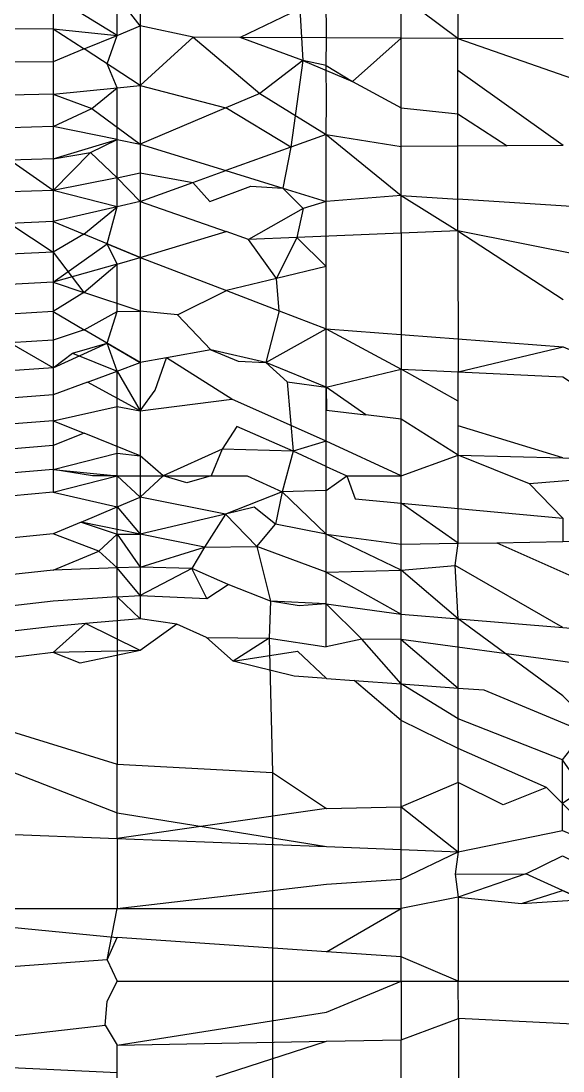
# Model space of a CAD drawing. Header units: inches. Extents: x 17 to 4615, y 5 to 3256.
# Drawn here: x 741.104 to 741.715, y 2588.94 to 2590.124 of the extents above; entities that cross this region are included whole.
import ezdxf

# ---------------------------------------------------------------- set-up
doc = ezdxf.new("R2010")
doc.units = ezdxf.units.IN
doc.header["$MEASUREMENT"] = 0

msp = doc.modelspace()

# ---------------------------------------------------------------- linework, layer by layer
for p, q in [((741.4083, 2590.3226), (741.4216, 2590.0796)), ((741.5964, 2590.2363), (741.5964, 2590.1046)), ((741.2383, 2590.186), (741.2383, 2590.1187)), ((741.1403, 2590.1523), (741.1403, 2590.1153)), ((741.2124, 2590.108), (741.1403, 2590.1523)), ((741.2383, 2590.1187), (741.2124, 2590.1523)), ((741.2124, 2590.108), (741.2124, 2590.1523)), ((741.448, 2590.1523), (741.3509, 2590.1057)), ((741.4482, 2590.1053), (741.448, 2590.1523)), ((741.5324, 2590.1049), (741.5324, 2590.1523)), ((741.5964, 2590.1046), (741.5324, 2590.1523)), ((741.1403, 2590.1153), (741.0916, 2590.115)), ((741.1403, 2590.1153), (741.1403, 2590.0783)), ((741.1403, 2590.1153), (741.2124, 2590.108)), ((741.1403, 2590.1153), (741.1751, 2590.0927)), ((741.2124, 2590.108), (741.2383, 2590.1187)), ((741.2383, 2590.1187), (741.2383, 2590.0516)), ((741.298, 2590.1059), (741.2383, 2590.1187)), ((741.1751, 2590.0927), (741.2124, 2590.108)), ((741.201, 2590.0758), (741.2124, 2590.108)), ((741.2383, 2590.0516), (741.298, 2590.1059)), ((741.3509, 2590.1057), (741.298, 2590.1059)), ((741.298, 2590.1059), (741.3734, 2590.0424)), ((741.4216, 2590.0796), (741.3509, 2590.1057)), ((741.4482, 2590.1053), (741.3509, 2590.1057)), ((741.448, 2590.0739), (741.4482, 2590.1053)), ((741.5324, 2590.1049), (741.4482, 2590.1053)), ((741.4778, 2590.0561), (741.5324, 2590.1049)), ((741.5964, 2590.1046), (741.5324, 2590.1049)), ((741.5324, 2590.0262), (741.5324, 2590.1049)), ((741.7151, 2590.104), (741.5964, 2590.1046)), ((741.5964, 2590.1046), (741.9377, 2589.9849)), ((741.5964, 2590.0684), (741.5964, 2590.1046)), ((741.1751, 2590.0927), (741.1403, 2590.0783)), ((741.2383, 2590.0516), (741.1751, 2590.0927)), ((741.1403, 2590.0783), (741.0916, 2590.0777)), ((741.1403, 2590.0783), (741.1403, 2590.0416)), ((741.2124, 2590.049), (741.201, 2590.0758)), ((741.4216, 2590.0796), (741.3734, 2590.0424)), ((741.4216, 2590.0796), (741.4083, 2589.982)), ((741.448, 2590.0739), (741.4216, 2590.0796)), ((741.4216, 2590.0796), (741.4778, 2590.0561)), ((741.4482, 2590.0348), (741.448, 2590.0739)), ((741.448, 2590.0739), (741.4778, 2590.0561)), ((741.715, 2589.9837), (741.5964, 2590.0684)), ((741.5965, 2590.0197), (741.5964, 2590.0684)), ((741.4778, 2590.0561), (741.5324, 2590.0262)), ((741.1403, 2590.0416), (741.0916, 2590.0407)), ((741.1403, 2590.0416), (741.2124, 2590.049)), ((741.1403, 2590.0416), (741.1403, 2590.0051)), ((741.1403, 2590.0416), (741.1838, 2590.0257)), ((741.1838, 2590.0257), (741.2124, 2590.049)), ((741.2124, 2590.049), (741.2383, 2590.0516)), ((741.2124, 2589.9906), (741.2124, 2590.049)), ((741.2383, 2590.0516), (741.2383, 2589.9854)), ((741.2383, 2590.0516), (741.3349, 2590.0262)), ((741.3734, 2590.0424), (741.3349, 2590.0262)), ((741.3734, 2590.0424), (741.448, 2589.9964)), ((741.448, 2589.9964), (741.4482, 2590.0348)), ((741.1403, 2590.0051), (741.1838, 2590.0257)), ((741.1838, 2590.0257), (741.2383, 2589.9854)), ((741.3349, 2590.0262), (741.2383, 2589.9854)), ((741.4083, 2589.982), (741.3349, 2590.0262)), ((741.5324, 2589.9827), (741.5324, 2590.0262)), ((741.5324, 2590.0262), (741.5965, 2590.0197)), ((741.5965, 2590.0197), (741.6521, 2589.9834)), ((741.5965, 2589.983), (741.5965, 2590.0197)), ((741.1403, 2590.0051), (741.0916, 2590.0039)), ((741.1403, 2590.0051), (741.1403, 2589.9689)), ((741.2124, 2589.9906), (741.1403, 2590.0051)), ((741.448, 2589.9964), (741.4083, 2589.982)), ((741.448, 2589.9206), (741.448, 2589.9964)), ((741.448, 2589.9964), (741.5324, 2589.9827)), ((741.448, 2589.9964), (741.5324, 2589.9273)), ((741.1403, 2589.9689), (741.2124, 2589.9906)), ((741.1823, 2589.976), (741.2124, 2589.9906)), ((741.2124, 2589.9906), (741.2383, 2589.9854)), ((741.2124, 2589.9475), (741.2124, 2589.9906)), ((741.2383, 2589.9854), (741.2383, 2589.9206)), ((741.2383, 2589.9854), (741.335, 2589.9555)), ((741.4083, 2589.982), (741.335, 2589.9555)), ((741.4083, 2589.982), (741.3991, 2589.9357)), ((741.5965, 2589.983), (741.5324, 2589.9827)), ((741.5324, 2589.9273), (741.5324, 2589.9827)), ((741.6521, 2589.9834), (741.5965, 2589.983)), ((741.5965, 2589.9232), (741.5965, 2589.983)), ((741.715, 2589.9837), (741.6521, 2589.9834)), ((741.1403, 2589.9689), (741.1823, 2589.976)), ((741.1403, 2589.9332), (741.1823, 2589.976)), ((741.1823, 2589.976), (741.2124, 2589.9475)), ((741.1403, 2589.9689), (741.0916, 2589.9674)), ((741.1403, 2589.9332), (741.0916, 2589.9674)), ((741.1403, 2589.9689), (741.1403, 2589.9332)), ((741.2124, 2589.9475), (741.1403, 2589.9332)), ((741.2124, 2589.9475), (741.2383, 2589.9529)), ((741.2383, 2589.9206), (741.2124, 2589.9475)), ((741.2124, 2589.9146), (741.2124, 2589.9475)), ((741.2383, 2589.9529), (741.2978, 2589.9421)), ((741.2978, 2589.9421), (741.335, 2589.9555)), ((741.335, 2589.9555), (741.3991, 2589.9357)), ((741.2383, 2589.9206), (741.2978, 2589.9421)), ((741.2978, 2589.9421), (741.3169, 2589.9206)), ((741.3169, 2589.9206), (741.3631, 2589.938)), ((741.3631, 2589.938), (741.3991, 2589.9357)), ((741.3991, 2589.9357), (741.448, 2589.9206)), ((741.3991, 2589.9357), (741.4219, 2589.9127)), ((741.1403, 2589.9332), (741.0916, 2589.9315)), ((741.1403, 2589.9332), (741.1403, 2589.898)), ((741.2124, 2589.9146), (741.1403, 2589.9332)), ((741.5324, 2589.9273), (741.448, 2589.9206)), ((741.5324, 2589.885), (741.5324, 2589.9273)), ((741.5324, 2589.9273), (741.5965, 2589.9232)), ((741.5324, 2589.9273), (741.5965, 2589.8877)), ((741.5965, 2589.8877), (741.5965, 2589.9232)), ((741.7456, 2589.9138), (741.5965, 2589.9232)), ((741.2124, 2589.9146), (741.1403, 2589.898)), ((741.175, 2589.8837), (741.2124, 2589.9146)), ((741.201, 2589.8729), (741.2124, 2589.9146)), ((741.2383, 2589.9206), (741.2124, 2589.9146)), ((741.2383, 2589.9206), (741.2383, 2589.8575)), ((741.2383, 2589.9206), (741.3353, 2589.8867)), ((741.4219, 2589.9127), (741.3603, 2589.8779)), ((741.4219, 2589.9127), (741.4149, 2589.8802)), ((741.448, 2589.9206), (741.4219, 2589.9127)), ((741.448, 2589.8473), (741.448, 2589.9206)), ((741.1403, 2589.898), (741.0916, 2589.896)), ((741.0916, 2589.896), (741.1403, 2589.8635)), ((741.1403, 2589.898), (741.1403, 2589.8635)), ((741.1403, 2589.898), (741.175, 2589.8837)), ((741.2383, 2589.8575), (741.3353, 2589.8867)), ((741.3603, 2589.8779), (741.3353, 2589.8867)), ((741.5965, 2589.8877), (741.5324, 2589.885)), ((741.9377, 2589.8192), (741.5965, 2589.8877)), ((741.5965, 2589.8877), (741.7149, 2589.8103)), ((741.5965, 2589.8877), (741.5966, 2589.7287)), ((741.175, 2589.8837), (741.1403, 2589.8635)), ((741.2383, 2589.8575), (741.175, 2589.8837)), ((741.4149, 2589.8802), (741.3603, 2589.8779)), ((741.392, 2589.8338), (741.3603, 2589.8779)), ((741.4149, 2589.8802), (741.392, 2589.8338)), ((741.5324, 2589.885), (741.4149, 2589.8802)), ((741.448, 2589.8473), (741.4149, 2589.8802)), ((741.5324, 2589.885), (741.5324, 2589.7318)), ((741.1403, 2589.8635), (741.0916, 2589.8612)), ((741.1403, 2589.8296), (741.201, 2589.8729)), ((741.1403, 2589.8635), (741.1403, 2589.8296)), ((741.1403, 2589.8635), (741.1749, 2589.8181)), ((741.201, 2589.8729), (741.2383, 2589.8575)), ((741.2124, 2589.8502), (741.201, 2589.8729)), ((741.2124, 2589.8502), (741.2383, 2589.8575)), ((741.2383, 2589.8575), (741.2383, 2589.7969)), ((741.2383, 2589.8575), (741.3357, 2589.8203)), ((741.2124, 2589.8502), (741.1403, 2589.8296)), ((741.1749, 2589.8181), (741.2124, 2589.8502)), ((741.2124, 2589.7968), (741.2124, 2589.8502)), ((741.448, 2589.8473), (741.392, 2589.8338)), ((741.448, 2589.7773), (741.448, 2589.8473)), ((741.1403, 2589.8296), (741.0916, 2589.827)), ((741.1403, 2589.8296), (741.1403, 2589.7965)), ((741.1403, 2589.8296), (741.1749, 2589.8181)), ((741.392, 2589.8338), (741.3357, 2589.8203)), ((741.3952, 2589.7975), (741.392, 2589.8338)), ((741.1749, 2589.8181), (741.1403, 2589.7965)), ((741.2383, 2589.7969), (741.1749, 2589.8181)), ((741.2804, 2589.793), (741.3357, 2589.8203)), ((741.3357, 2589.8203), (741.3952, 2589.7975)), ((741.1403, 2589.7965), (741.0916, 2589.7937)), ((741.1403, 2589.7965), (741.1403, 2589.7643)), ((741.1403, 2589.7965), (741.1754, 2589.776)), ((741.1754, 2589.776), (741.2124, 2589.7968)), ((741.201, 2589.761), (741.2124, 2589.7968)), ((741.2124, 2589.7968), (741.2383, 2589.7969)), ((741.2383, 2589.7969), (741.2383, 2589.7391)), ((741.2804, 2589.793), (741.2383, 2589.7969)), ((741.3179, 2589.7536), (741.2804, 2589.793)), ((741.3952, 2589.7975), (741.3801, 2589.7391)), ((741.3952, 2589.7975), (741.448, 2589.7773)), ((741.1754, 2589.776), (741.1403, 2589.7643)), ((741.2383, 2589.7391), (741.1754, 2589.776)), ((741.3801, 2589.7391), (741.448, 2589.7773)), ((741.448, 2589.7115), (741.448, 2589.7773)), ((741.448, 2589.7773), (741.5324, 2589.7318)), ((741.448, 2589.7773), (741.7149, 2589.7567)), ((741.1403, 2589.7643), (741.0916, 2589.7612)), ((741.1403, 2589.733), (741.0916, 2589.7612)), ((741.1403, 2589.7643), (741.1403, 2589.733)), ((741.1403, 2589.733), (741.201, 2589.761)), ((741.1621, 2589.7497), (741.201, 2589.761)), ((741.201, 2589.761), (741.2383, 2589.7391)), ((741.2124, 2589.7295), (741.201, 2589.761)), ((741.5966, 2589.7287), (741.7149, 2589.7567)), ((741.7149, 2589.7567), (741.7667, 2589.7353)), ((741.1403, 2589.733), (741.1621, 2589.7497)), ((741.1621, 2589.7497), (741.2124, 2589.7295)), ((741.2681, 2589.7446), (741.2383, 2589.7391)), ((741.2551, 2589.7081), (741.2681, 2589.7446)), ((741.3179, 2589.7536), (741.2681, 2589.7446)), ((741.3416, 2589.6979), (741.2681, 2589.7446)), ((741.3801, 2589.7391), (741.3179, 2589.7536)), ((741.3179, 2589.7536), (741.3487, 2589.7407)), ((741.1403, 2589.733), (741.0916, 2589.7296)), ((741.1403, 2589.733), (741.1403, 2589.7027)), ((741.2124, 2589.7295), (741.2383, 2589.7391)), ((741.2383, 2589.7391), (741.2383, 2589.6847)), ((741.3487, 2589.7407), (741.3801, 2589.7391)), ((741.448, 2589.7115), (741.3801, 2589.7391)), ((741.3801, 2589.7391), (741.4042, 2589.7173)), ((741.1791, 2589.7171), (741.2124, 2589.7295)), ((741.2124, 2589.7295), (741.2383, 2589.6847)), ((741.2124, 2589.6895), (741.2124, 2589.7295)), ((741.448, 2589.7115), (741.5324, 2589.7318)), ((741.5324, 2589.6754), (741.5324, 2589.7318)), ((741.5324, 2589.7318), (741.5966, 2589.7287)), ((741.5966, 2589.6955), (741.5324, 2589.7318)), ((741.5966, 2589.7287), (741.7148, 2589.723)), ((741.5966, 2589.6955), (741.5966, 2589.7287)), ((741.7148, 2589.723), (741.7464, 2589.7022)), ((741.1791, 2589.7171), (741.1403, 2589.7027)), ((741.2383, 2589.6847), (741.1791, 2589.7171)), ((741.4042, 2589.7173), (741.448, 2589.7115)), ((741.4042, 2589.7173), (741.4107, 2589.6393)), ((741.448, 2589.6505), (741.448, 2589.7115)), ((741.4925, 2589.6801), (741.448, 2589.7115)), ((741.448, 2589.7115), (741.4482, 2589.6853)), ((741.1403, 2589.7027), (741.0916, 2589.6991)), ((741.1403, 2589.7027), (741.1403, 2589.6735)), ((741.2383, 2589.6847), (741.2551, 2589.7081)), ((741.2383, 2589.6847), (741.3416, 2589.6979)), ((741.448, 2589.6505), (741.3416, 2589.6979)), ((741.1403, 2589.6735), (741.2124, 2589.6895)), ((741.2124, 2589.6895), (741.2383, 2589.6847)), ((741.2124, 2589.637), (741.2124, 2589.6895)), ((741.4482, 2589.6853), (741.4925, 2589.6801)), ((741.5966, 2589.6678), (741.5966, 2589.6955)), ((741.5966, 2589.6346), (741.5966, 2589.6955)), ((741.1403, 2589.6735), (741.0916, 2589.6697)), ((741.1403, 2589.6735), (741.1403, 2589.6454)), ((741.1403, 2589.6735), (741.1752, 2589.6594)), ((741.2383, 2589.6847), (741.2383, 2589.634)), ((741.5324, 2589.6754), (741.4925, 2589.6801)), ((741.5324, 2589.6115), (741.5324, 2589.6754)), ((741.5966, 2589.6346), (741.5324, 2589.6754)), ((741.3473, 2589.6669), (741.3309, 2589.6413)), ((741.4107, 2589.6393), (741.3473, 2589.6669)), ((741.7148, 2589.6316), (741.5966, 2589.6678)), ((741.1752, 2589.6594), (741.1403, 2589.6454)), ((741.2383, 2589.634), (741.1752, 2589.6594)), ((741.448, 2589.6505), (741.4107, 2589.6393)), ((741.448, 2589.595), (741.448, 2589.6505)), ((741.5324, 2589.6115), (741.448, 2589.6505)), ((741.448, 2589.6219), (741.448, 2589.6505)), ((741.1403, 2589.6454), (741.0916, 2589.6414)), ((741.1403, 2589.6454), (741.1403, 2589.6186)), ((741.3309, 2589.6413), (741.2643, 2589.6115)), ((741.3309, 2589.6413), (741.3183, 2589.6115)), ((741.4107, 2589.6393), (741.3309, 2589.6413)), ((741.4107, 2589.6393), (741.3985, 2589.5932)), ((741.448, 2589.6219), (741.4107, 2589.6393)), ((741.1403, 2589.6186), (741.2124, 2589.637)), ((741.2124, 2589.637), (741.2383, 2589.634)), ((741.2124, 2589.6115), (741.2124, 2589.637)), ((741.2383, 2589.634), (741.2383, 2589.5875)), ((741.2643, 2589.6115), (741.2383, 2589.634)), ((741.5324, 2589.6115), (741.5966, 2589.6346)), ((741.5966, 2589.6346), (741.7148, 2589.6316)), ((741.6773, 2589.6022), (741.5966, 2589.6346)), ((741.5967, 2589.5746), (741.5966, 2589.6346)), ((741.7148, 2589.6316), (741.7467, 2589.6308)), ((741.1403, 2589.6186), (741.0916, 2589.6143)), ((741.1403, 2589.6186), (741.1403, 2589.5931)), ((741.1403, 2589.6186), (741.2124, 2589.6115)), ((741.1845, 2589.6115), (741.1403, 2589.6186)), ((741.448, 2589.595), (741.448, 2589.6219)), ((741.448, 2589.6219), (741.4713, 2589.6115)), ((741.1403, 2589.5931), (741.2124, 2589.6115)), ((741.2124, 2589.6115), (741.1845, 2589.6115)), ((741.2124, 2589.6115), (741.2383, 2589.5875)), ((741.2124, 2589.6115), (741.2643, 2589.6115)), ((741.2124, 2589.5766), (741.2124, 2589.6115)), ((741.2383, 2589.5875), (741.2643, 2589.6115)), ((741.2643, 2589.6115), (741.3183, 2589.6115)), ((741.2909, 2589.6033), (741.2643, 2589.6115)), ((741.3183, 2589.6115), (741.2909, 2589.6033)), ((741.3183, 2589.6115), (741.3591, 2589.6115)), ((741.3591, 2589.6115), (741.3985, 2589.5932)), ((741.448, 2589.595), (741.4713, 2589.6115)), ((741.4713, 2589.6115), (741.5324, 2589.6115)), ((741.4713, 2589.6115), (741.4805, 2589.5855)), ((741.5324, 2589.5806), (741.5324, 2589.6115)), ((741.7717, 2589.6102), (741.6773, 2589.6022)), ((741.6773, 2589.6022), (741.7147, 2589.5635)), ((741.1403, 2589.5931), (741.0916, 2589.5886)), ((741.1403, 2589.5931), (741.2124, 2589.5766)), ((741.3985, 2589.5932), (741.3346, 2589.5683)), ((741.3985, 2589.5932), (741.3909, 2589.557)), ((741.448, 2589.595), (741.3985, 2589.5932)), ((741.448, 2589.5456), (741.3985, 2589.5932)), ((741.448, 2589.5456), (741.448, 2589.595)), ((741.2124, 2589.5766), (741.2383, 2589.5875)), ((741.2383, 2589.5875), (741.2383, 2589.5456)), ((741.3346, 2589.5683), (741.2383, 2589.5875)), ((741.4805, 2589.5855), (741.5324, 2589.5806)), ((741.5324, 2589.5343), (741.5324, 2589.5806)), ((741.5324, 2589.5806), (741.5967, 2589.5746)), ((741.5967, 2589.5353), (741.5324, 2589.5806)), ((741.1717, 2589.5593), (741.2124, 2589.5766)), ((741.2124, 2589.5766), (741.2383, 2589.5456)), ((741.2124, 2589.5457), (741.2124, 2589.5766)), ((741.3346, 2589.5683), (741.2383, 2589.5456)), ((741.3346, 2589.5683), (741.3109, 2589.5308)), ((741.367, 2589.5759), (741.3346, 2589.5683)), ((741.3346, 2589.5683), (741.3697, 2589.5317)), ((741.3909, 2589.557), (741.367, 2589.5759)), ((741.5967, 2589.5746), (741.7147, 2589.5635)), ((741.5967, 2589.5353), (741.5967, 2589.5746)), ((741.1717, 2589.5593), (741.1403, 2589.5461)), ((741.2383, 2589.5456), (741.1717, 2589.5593)), ((741.1717, 2589.5593), (741.2124, 2589.5457)), ((741.3697, 2589.5317), (741.3909, 2589.557)), ((741.448, 2589.5456), (741.3909, 2589.557)), ((741.7147, 2589.5635), (741.7147, 2589.5372)), ((741.1403, 2589.5461), (741.0916, 2589.5412)), ((741.1919, 2589.5263), (741.1403, 2589.5461)), ((741.1919, 2589.5263), (741.2124, 2589.5457)), ((741.2124, 2589.5457), (741.2383, 2589.5456)), ((741.2124, 2589.5457), (741.2383, 2589.5085)), ((741.2124, 2589.5075), (741.2124, 2589.5457)), ((741.2383, 2589.5456), (741.2383, 2589.5085)), ((741.3109, 2589.5308), (741.2383, 2589.5456)), ((741.448, 2589.5028), (741.448, 2589.5456)), ((741.448, 2589.5456), (741.5324, 2589.5343)), ((741.5324, 2589.5049), (741.448, 2589.5456)), ((741.3109, 2589.5308), (741.3697, 2589.5317)), ((741.448, 2589.5028), (741.3697, 2589.5317)), ((741.3697, 2589.5317), (741.3854, 2589.47)), ((741.5324, 2589.5343), (741.5967, 2589.5353)), ((741.5324, 2589.5049), (741.5324, 2589.5343)), ((741.5933, 2589.5102), (741.5967, 2589.5353)), ((741.5967, 2589.5353), (741.6403, 2589.536)), ((741.6403, 2589.536), (741.7147, 2589.5372)), ((741.6403, 2589.536), (741.7667, 2589.4796)), ((741.7147, 2589.5372), (741.7471, 2589.5377)), ((741.1403, 2589.5049), (741.1919, 2589.5263)), ((741.2124, 2589.5075), (741.1919, 2589.5263)), ((741.2383, 2589.5085), (741.3109, 2589.5308)), ((741.3109, 2589.5308), (741.2966, 2589.5069)), ((741.2124, 2589.5075), (741.1403, 2589.5049)), ((741.2383, 2589.5085), (741.2124, 2589.5075)), ((741.2383, 2589.4766), (741.2124, 2589.5075)), ((741.2124, 2589.4748), (741.2124, 2589.5075)), ((741.2383, 2589.5085), (741.2383, 2589.4766)), ((741.2966, 2589.5069), (741.2383, 2589.5085)), ((741.5324, 2589.5049), (741.5933, 2589.5102)), ((741.7146, 2589.4404), (741.5933, 2589.5102)), ((741.5967, 2589.4501), (741.5933, 2589.5102)), ((741.1403, 2589.5049), (741.0916, 2589.4997)), ((741.2966, 2589.5069), (741.2383, 2589.4766)), ((741.3374, 2589.489), (741.2966, 2589.5069)), ((741.3135, 2589.4732), (741.2966, 2589.5069)), ((741.448, 2589.5028), (741.5324, 2589.5049)), ((741.448, 2589.4672), (741.448, 2589.5028)), ((741.448, 2589.5028), (741.5324, 2589.4553)), ((741.5324, 2589.4553), (741.5324, 2589.5049)), ((741.5967, 2589.4501), (741.5324, 2589.5049)), ((741.3135, 2589.4732), (741.3374, 2589.489)), ((741.3854, 2589.47), (741.3374, 2589.489)), ((741.2124, 2589.4748), (741.1403, 2589.47)), ((741.2124, 2589.4748), (741.2383, 2589.4766)), ((741.2383, 2589.4501), (741.2124, 2589.4748)), ((741.2124, 2589.4748), (741.2124, 2589.4138)), ((741.2383, 2589.4766), (741.2383, 2589.4501)), ((741.2383, 2589.4766), (741.3135, 2589.4732)), ((741.1403, 2589.47), (741.0916, 2589.4645)), ((741.3854, 2589.47), (741.3838, 2589.4283)), ((741.448, 2589.4672), (741.3854, 2589.47)), ((741.4177, 2589.4647), (741.3854, 2589.47)), ((741.448, 2589.4672), (741.4177, 2589.4647)), ((741.448, 2589.4187), (741.448, 2589.4672)), ((741.448, 2589.4672), (741.5324, 2589.4553)), ((741.4883, 2589.4272), (741.448, 2589.4672)), ((741.2383, 2589.4501), (741.1769, 2589.4448)), ((741.2795, 2589.444), (741.2383, 2589.4501)), ((741.5324, 2589.4267), (741.5324, 2589.4553)), ((741.5324, 2589.4553), (741.5967, 2589.4501)), ((741.7146, 2589.3635), (741.5967, 2589.4501)), ((741.5968, 2589.3721), (741.5967, 2589.4501)), ((741.5967, 2589.4501), (741.7146, 2589.4404)), ((741.1403, 2589.4416), (741.0916, 2589.436)), ((741.1769, 2589.4448), (741.1403, 2589.4416)), ((741.1403, 2589.412), (741.1769, 2589.4448)), ((741.2383, 2589.4144), (741.1769, 2589.4448)), ((741.2795, 2589.444), (741.2383, 2589.4144)), ((741.3132, 2589.4291), (741.2795, 2589.444)), ((741.7146, 2589.4404), (741.7475, 2589.4377)), ((741.3432, 2589.4023), (741.3132, 2589.4291)), ((741.3132, 2589.4291), (741.3838, 2589.4283)), ((741.3838, 2589.4283), (741.3432, 2589.4023)), ((741.3838, 2589.4283), (741.448, 2589.4187)), ((741.3838, 2589.4283), (741.3876, 2589.2767)), ((741.4883, 2589.4272), (741.448, 2589.4187)), ((741.5324, 2589.4267), (741.4883, 2589.4272)), ((741.5324, 2589.3768), (741.4883, 2589.4272)), ((741.5324, 2589.3768), (741.5324, 2589.4267)), ((741.7146, 2589.402), (741.5324, 2589.4267)), ((741.5324, 2589.4267), (741.5968, 2589.3721)), ((741.2124, 2589.4138), (741.1403, 2589.412)), ((741.2383, 2589.4144), (741.1707, 2589.4)), ((741.2383, 2589.4144), (741.2124, 2589.4138)), ((741.2124, 2589.4138), (741.2124, 2589.2861)), ((741.3432, 2589.4023), (741.4155, 2589.4136)), ((741.4155, 2589.4136), (741.4482, 2589.3829)), ((741.1403, 2589.412), (741.0916, 2589.4061)), ((741.1707, 2589.4), (741.1403, 2589.412)), ((741.4119, 2589.3856), (741.3432, 2589.4023)), ((741.7667, 2589.3951), (741.7146, 2589.402)), ((741.4482, 2589.3829), (741.4119, 2589.3856)), ((741.4482, 2589.3829), (741.4795, 2589.3807)), ((741.4795, 2589.3807), (741.5324, 2589.3768)), ((741.5324, 2589.3356), (741.4795, 2589.3807)), ((740.948, 2589.3678), (741.2124, 2589.2861)), ((741.5324, 2589.3356), (741.5324, 2589.3768)), ((741.5324, 2589.3768), (741.5968, 2589.3721)), ((741.5968, 2589.3374), (741.5324, 2589.3768)), ((741.5968, 2589.3721), (741.6258, 2589.37)), ((741.5968, 2589.3374), (741.5968, 2589.3721)), ((741.6258, 2589.37), (741.7392, 2589.3228)), ((741.7667, 2589.3114), (741.7146, 2589.3635)), ((740.9014, 2589.3526), (741.2124, 2589.2315)), ((741.5968, 2589.304), (741.5324, 2589.3356)), ((741.5324, 2589.2382), (741.5324, 2589.3356)), ((741.7145, 2589.2913), (741.5968, 2589.3374)), ((741.5968, 2589.304), (741.5968, 2589.3374)), ((741.7145, 2589.2913), (741.7392, 2589.3228)), ((741.6962, 2589.2601), (741.5968, 2589.304)), ((741.5968, 2589.2655), (741.5968, 2589.304)), ((741.2124, 2589.2315), (741.2124, 2589.2861)), ((741.2124, 2589.2861), (741.3876, 2589.2767)), ((741.7376, 2589.2579), (741.7145, 2589.2913)), ((741.7145, 2589.242), (741.7145, 2589.2913)), ((741.3876, 2589.2767), (741.4482, 2589.2364)), ((741.3876, 2589.2767), (741.4003, 2418.8268)), ((741.5968, 2589.2655), (741.5324, 2589.2382)), ((741.6476, 2589.2406), (741.5968, 2589.2655)), ((741.5968, 2589.2655), (741.5969, 2589.1874)), ((741.6962, 2589.2601), (741.6476, 2589.2406)), ((741.7145, 2589.242), (741.6962, 2589.2601)), ((741.7376, 2589.2579), (741.7145, 2589.242)), ((741.4482, 2589.2364), (741.2124, 2589.2025)), ((741.4482, 2589.2364), (741.5324, 2589.2382)), ((741.5324, 2589.19), (741.5324, 2589.2382)), ((741.5324, 2589.2382), (741.5969, 2589.1874)), ((741.7144, 2589.2116), (741.7145, 2589.242)), ((741.7667, 2589.1889), (741.7145, 2589.242)), ((741.2124, 2589.2315), (741.4482, 2589.1933)), ((741.2124, 2589.2025), (741.2124, 2589.2315)), ((740.7324, 2589.2213), (741.2124, 2589.2025)), ((741.5969, 2589.1874), (741.7144, 2589.2116)), ((741.7144, 2589.2116), (741.7393, 2589.2008)), ((741.2124, 2589.2025), (741.4482, 2589.1933)), ((741.2124, 2589.2025), (741.2124, 2589.1237)), ((741.4482, 2589.1933), (741.5324, 2589.19)), ((741.5324, 2589.1237), (741.5324, 2589.19)), ((741.5324, 2589.19), (741.5969, 2589.1874)), ((741.5324, 2589.1568), (741.5969, 2589.1874)), ((741.5969, 2589.1874), (741.5933, 2589.1622)), ((741.6731, 2589.1626), (741.7144, 2589.1828)), ((741.7144, 2589.1828), (741.7485, 2589.1657)), ((741.4482, 2589.1509), (741.5324, 2589.1568)), ((741.5933, 2589.1622), (741.6731, 2589.1626)), ((741.5933, 2589.1622), (741.5969, 2589.1363)), ((741.6731, 2589.1626), (741.5969, 2589.1363)), ((741.7144, 2589.144), (741.6731, 2589.1626)), ((741.2124, 2589.1237), (741.4482, 2589.1509)), ((741.6682, 2589.1292), (741.7144, 2589.144)), ((741.7376, 2589.1336), (741.7144, 2589.144)), ((741.7144, 2589.144), (741.7721, 2589.1181)), ((741.5969, 2589.1363), (741.5324, 2589.1237)), ((741.5969, 2589.1363), (741.6682, 2589.1292)), ((741.5969, 2589.1363), (741.5969, 2589.0417)), ((741.6682, 2589.1292), (741.7376, 2589.1336)), ((740.8715, 2589.1237), (741.2124, 2589.1237)), ((740.8715, 2589.1237), (741.2124, 2589.0909)), ((741.201, 2589.0657), (741.2124, 2589.1237)), ((741.2124, 2589.1237), (741.5324, 2589.1237)), ((741.4482, 2589.0748), (741.5324, 2589.1237)), ((741.5324, 2589.069), (741.5324, 2589.1237)), ((741.201, 2589.0657), (741.2124, 2589.0909)), ((741.4482, 2589.0748), (741.2124, 2589.0909)), ((741.5324, 2589.069), (741.4482, 2589.0748)), ((741.201, 2589.0657), (740.8715, 2589.0418)), ((741.201, 2589.0657), (741.2124, 2589.0417)), ((741.5324, 2589.0417), (741.5324, 2589.069)), ((741.5969, 2589.0417), (741.5324, 2589.069)), ((741.201, 2589.0188), (741.2124, 2589.0417)), ((741.2124, 2589.0417), (741.5324, 2589.0417)), ((741.4482, 2589.0067), (741.5324, 2589.0417)), ((741.5324, 2589.0417), (741.5969, 2589.0417)), ((741.5324, 2589.0417), (741.5324, 2588.9754)), ((741.597, 2588.9994), (741.5969, 2589.0417)), ((741.5969, 2589.0417), (741.749, 2589.0416)), ((741.1988, 2588.9921), (741.201, 2589.0188)), ((741.2124, 2588.9695), (741.4482, 2589.0067)), ((741.5324, 2588.9754), (741.597, 2588.9994)), ((741.7492, 2588.9919), (741.597, 2588.9994)), ((741.597, 2588.9994), (741.597, 2588.9002)), ((740.8715, 2588.9543), (741.1988, 2588.9921)), ((741.1988, 2588.9921), (741.2124, 2588.9695)), ((741.4482, 2588.9739), (741.5324, 2588.9754)), ((741.5324, 2588.8992), (741.5324, 2588.9754)), ((741.2124, 2588.9695), (741.4482, 2588.9739)), ((741.2124, 2588.8939), (741.2124, 2588.9695)), ((741.3239, 2588.9336), (741.4482, 2588.9739)), ((740.8715, 2588.9543), (741.2124, 2588.9387))]:
    msp.add_line(p, q)

doc.saveas('drawing.dxf')
